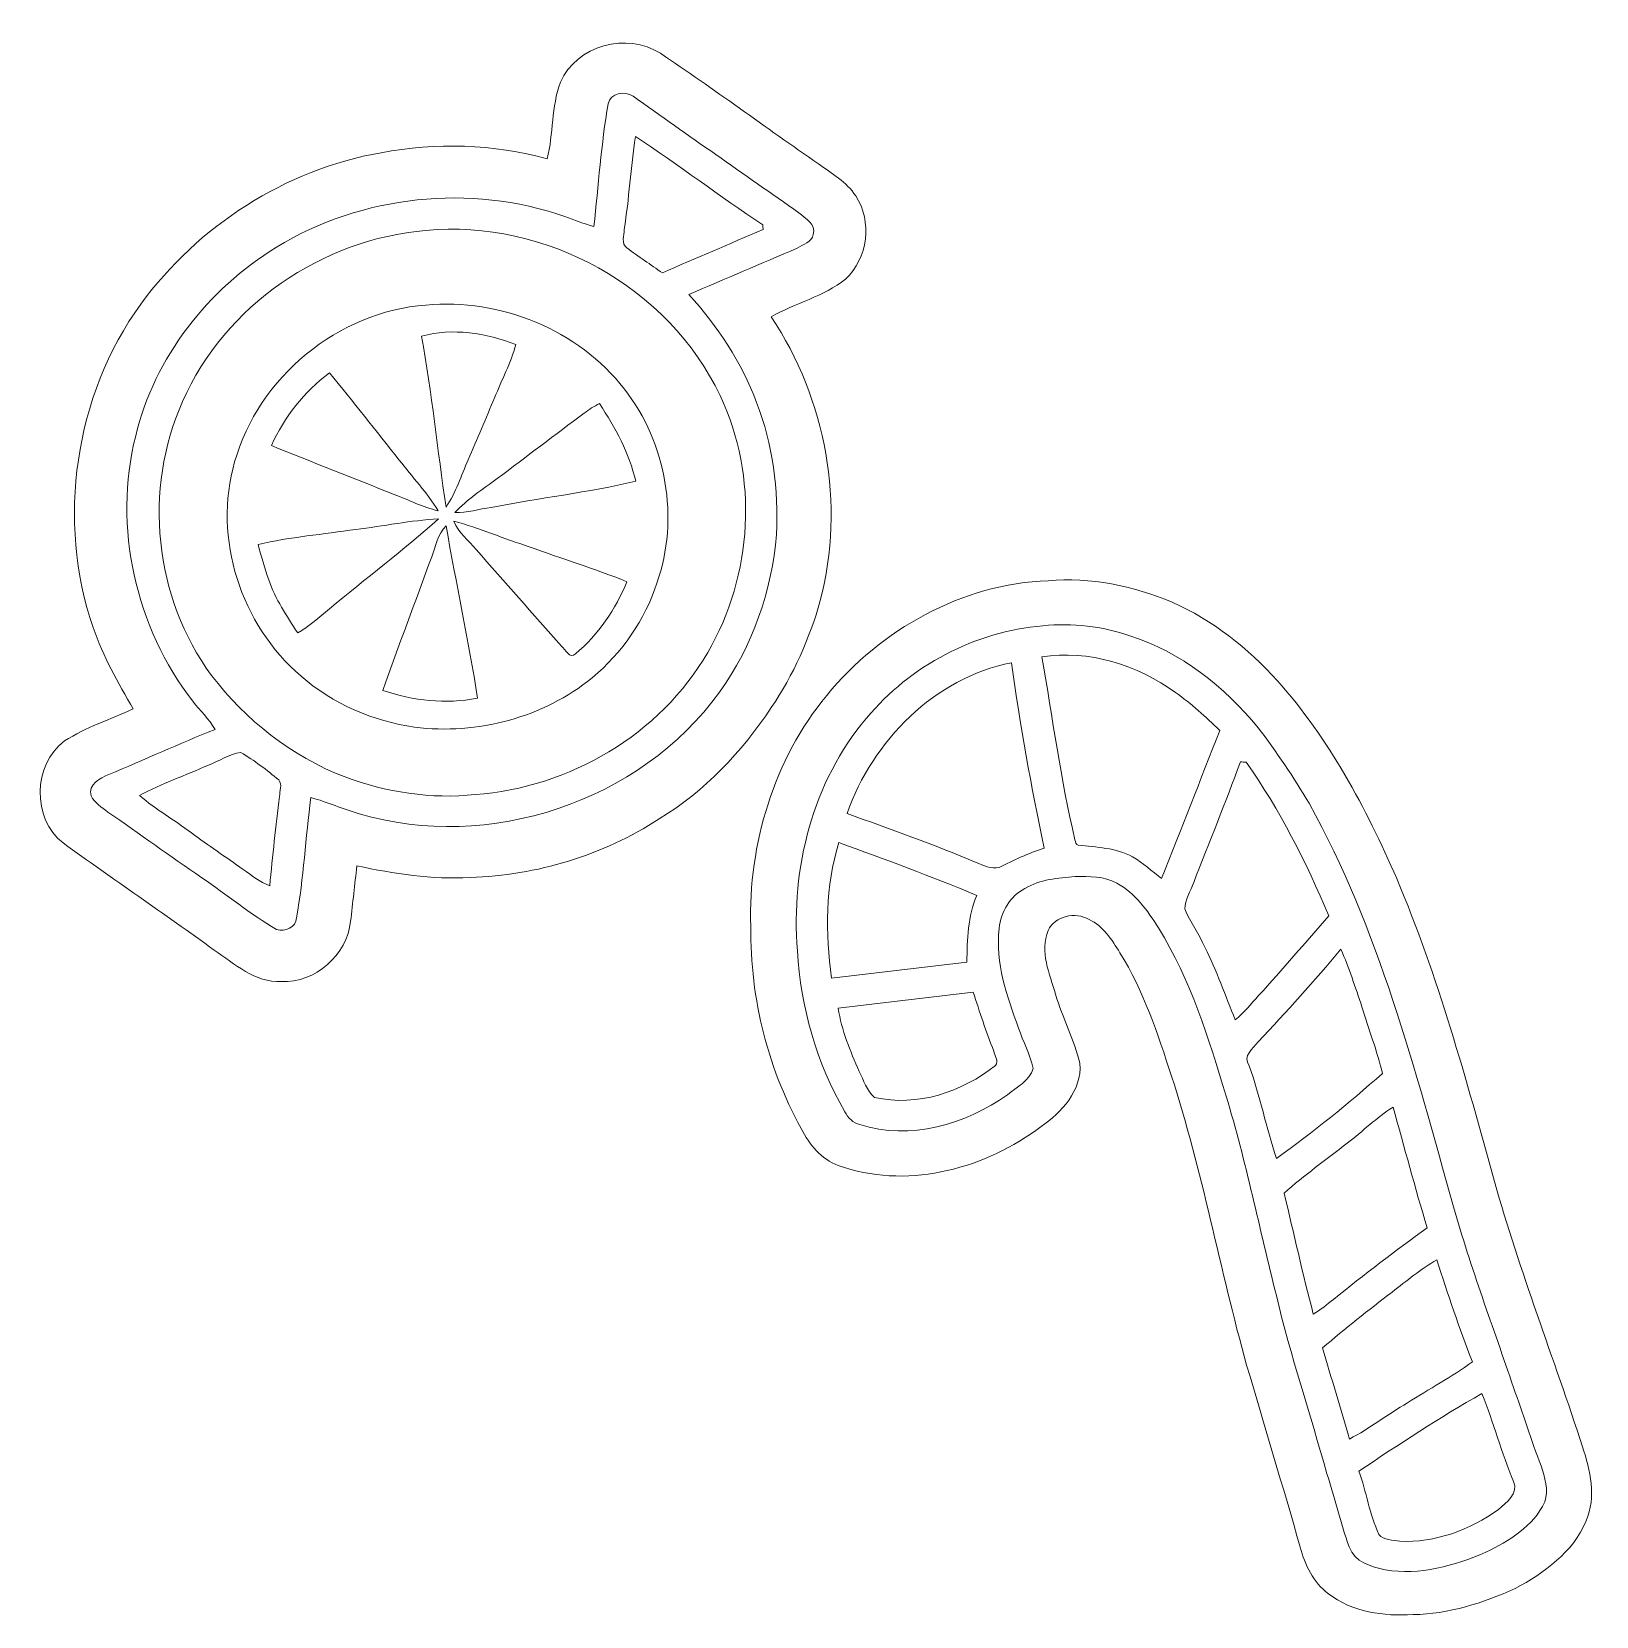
# Model space of a CAD drawing. Header units: centimetres. Extents: x -16 to 15.9, y -16 to 16.2.
import ezdxf

# ---------------------------------------------------------------- set-up
doc = ezdxf.new("R2010")
doc.units = ezdxf.units.CM
doc.header["$MEASUREMENT"] = 0
doc.layers.add('Layer 1', color=7, linetype='Continuous')

msp = doc.modelspace()

# ---------------------------------------------------------------- linework, layer by layer
at = {"layer": 'Layer 1', "color": 8, "lineweight": 9}
for points, knots in [([(-5.19669, 15.19553), (-4.87637, 15.94695), (-3.83779, 16.22529), (-3.16469, 15.78502), (-3.16469, 15.78502), (-2.07461, 15.06077), (-1.02545, 14.27655), (0.0537, 13.53642), (0.0537, 13.53642), (0.32322, 13.33957), (0.62555, 13.16812), (0.81288, 12.88343), (0.81288, 12.88343), (1.15331, 12.3652), (1.06194, 11.61096), (0.60615, 11.18974), (0.60615, 11.18974), (0.15601, 10.83203), (-0.41726, 10.70502), (-0.91009, 10.42351), (-0.91009, 10.42351), (0.21175, 8.75416), (0.60192, 6.59763), (0.08933, 4.64818), (0.08933, 4.64818), (-0.12339, 3.87525), (-0.45783, 3.13583), (-0.90656, 2.47084), (-0.90656, 2.47084), (-1.50417, 1.57267), (-2.26017, 0.76339), (-3.19044, 0.20495), (-3.19044, 0.20495), (-4.33062, -0.53589), (-5.67823, -0.9444), (-7.03607, -0.98462), (-7.03607, -0.98462), (-7.8136, -1.03859), (-8.58406, -0.9063), (-9.34183, -0.75108), (-9.34183, -0.75108), (-9.38522, -1.12679), (-9.42544, -1.5025), (-9.46812, -1.87856), (-9.46812, -1.87856), (-9.5415, -2.56154), (-10.18673, -3.13903), (-10.88065, -3.10234), (-10.88065, -3.10234), (-11.4151, -3.12951), (-11.82997, -2.74392), (-12.24378, -2.46452), (-12.24378, -2.46452), (-13.26119, -1.72686), (-14.30435, -1.02484), (-15.31965, -0.28471), (-15.31965, -0.28471), (-15.96029, 0.21377), (-15.9416, 1.31055), (-15.29107, 1.79209), (-15.29107, 1.79209), (-14.85822, 2.07502), (-14.35868, 2.22742), (-13.89196, 2.44262), (-13.89196, 2.44262), (-14.20134, 2.97461), (-14.50967, 3.51294), (-14.7104, 4.09785), (-14.7104, 4.09785), (-15.45335, 6.27907), (-15.09211, 8.81308), (-13.73815, 10.68245), (-13.73815, 10.68245), (-12.57433, 12.27524), (-10.79563, 13.42036), (-8.84759, 13.76255), (-8.84759, 13.76255), (-7.72964, 13.97422), (-6.56582, 13.93964), (-5.46798, 13.63661), (-5.46798, 13.63661), (-5.33604, 14.1499), (-5.3886, 14.69671), (-5.19669, 15.19553), (-5.19669, 15.19553), (-5.19669, 15.19553), (-5.19669, 15.19553), (-5.19669, 15.19553)], [0, 0, 0, 0, 0.04347826, 0.04347826, 0.04347826, 0.04347826, 0.08695652, 0.08695652, 0.08695652, 0.08695652, 0.13043478, 0.13043478, 0.13043478, 0.13043478, 0.17391304, 0.17391304, 0.17391304, 0.17391304, 0.2173913, 0.2173913, 0.2173913, 0.2173913, 0.26086957, 0.26086957, 0.26086957, 0.26086957, 0.30434783, 0.30434783, 0.30434783, 0.30434783, 0.34782609, 0.34782609, 0.34782609, 0.34782609, 0.39130435, 0.39130435, 0.39130435, 0.39130435, 0.43478261, 0.43478261, 0.43478261, 0.43478261, 0.47826087, 0.47826087, 0.47826087, 0.47826087, 0.52173913, 0.52173913, 0.52173913, 0.52173913, 0.56521739, 0.56521739, 0.56521739, 0.56521739, 0.60869565, 0.60869565, 0.60869565, 0.60869565, 0.65217391, 0.65217391, 0.65217391, 0.65217391, 0.69565217, 0.69565217, 0.69565217, 0.69565217, 0.73913043, 0.73913043, 0.73913043, 0.73913043, 0.7826087, 0.7826087, 0.7826087, 0.7826087, 0.82608696, 0.82608696, 0.82608696, 0.82608696, 0.86956522, 0.86956522, 0.86956522, 0.86956522, 0.91304348, 0.91304348, 0.91304348, 0.91304348, 1, 1, 1, 1]), ([(-4.22937, 14.75985), (-4.36414, 13.93259), (-4.42728, 13.09474), (-4.51724, 12.26183), (-4.51724, 12.26183), (-4.71797, 12.31792), (-4.9127, 12.39342), (-5.10779, 12.46574), (-5.10779, 12.46574), (-7.02796, 13.13284), (-9.24517, 12.90283), (-10.97872, 11.83779), (-10.97872, 11.83779), (-12.37431, 10.98689), (-13.46122, 9.59801), (-13.84363, 7.99816), (-13.84363, 7.99816), (-14.31247, 6.14643), (-13.84363, 4.10632), (-12.68264, 2.60031), (-12.68264, 2.60031), (-12.53659, 2.40452), (-12.34891, 2.24012), (-12.22861, 2.02563), (-12.22861, 2.02563), (-12.95639, 1.73706), (-13.66724, 1.40792), (-14.39114, 1.11053), (-14.39114, 1.11053), (-14.56823, 1.03397), (-14.81482, 0.91191), (-14.75132, 0.67449), (-14.75132, 0.67449), (-14.67971, 0.53021), (-14.53084, 0.44237), (-14.40772, 0.34535), (-14.40772, 0.34535), (-13.77025, -0.09774), (-13.14089, -0.55247), (-12.49954, -0.99062), (-12.49954, -0.99062), (-11.98872, -1.33704), (-11.51141, -1.73321), (-10.97625, -2.04295), (-10.97625, -2.04295), (-10.81468, -2.09446), (-10.56914, -2.00591), (-10.5702, -1.80518), (-10.5702, -1.80518), (-10.42309, -0.99767), (-10.38676, -0.17288), (-10.27704, 0.64063), (-10.27704, 0.64063), (-9.94296, 0.54855), (-9.62758, 0.40109), (-9.29279, 0.31149), (-9.29279, 0.31149), (-6.65507, -0.47133), (-3.57674, 0.5482), (-1.96137, 2.78411), (-1.96137, 2.78411), (-1.2865, 3.71897), (-0.89527, 4.8475), (-0.79932, 5.99403), (-0.79932, 5.99403), (-0.76369, 6.90173), (-0.86846, 7.82883), (-1.20466, 8.67867), (-1.20466, 8.67867), (-1.50664, 9.49817), (-2.00335, 10.23124), (-2.58225, 10.88), (-2.58225, 10.88), (-1.84707, 11.19292), (-1.11188, 11.50618), (-0.37775, 11.82086), (-0.37775, 11.82086), (-0.26133, 11.89636), (-0.08, 11.94186), (-0.05284, 12.09603), (-0.05284, 12.09603), (0.00819, 12.31581), (-0.21194, 12.42411), (-0.34459, 12.53841), (-0.34459, 12.53841), (-1.46854, 13.33216), (-2.60201, 14.11286), (-3.71996, 14.91472), (-3.71996, 14.91472), (-3.88859, 15.03114), (-4.18069, 14.97928), (-4.22937, 14.75985)], [0, 0, 0, 0, 0.04166667, 0.04166667, 0.04166667, 0.04166667, 0.08333333, 0.08333333, 0.08333333, 0.08333333, 0.125, 0.125, 0.125, 0.125, 0.16666667, 0.16666667, 0.16666667, 0.16666667, 0.20833333, 0.20833333, 0.20833333, 0.20833333, 0.25, 0.25, 0.25, 0.25, 0.29166667, 0.29166667, 0.29166667, 0.29166667, 0.33333333, 0.33333333, 0.33333333, 0.33333333, 0.375, 0.375, 0.375, 0.375, 0.41666667, 0.41666667, 0.41666667, 0.41666667, 0.45833333, 0.45833333, 0.45833333, 0.45833333, 0.5, 0.5, 0.5, 0.5, 0.54166667, 0.54166667, 0.54166667, 0.54166667, 0.58333333, 0.58333333, 0.58333333, 0.58333333, 0.625, 0.625, 0.625, 0.625, 0.66666667, 0.66666667, 0.66666667, 0.66666667, 0.70833333, 0.70833333, 0.70833333, 0.70833333, 0.75, 0.75, 0.75, 0.75, 0.79166667, 0.79166667, 0.79166667, 0.79166667, 0.83333333, 0.83333333, 0.83333333, 0.83333333, 0.875, 0.875, 0.875, 0.875, 0.91666667, 0.91666667, 0.91666667, 0.91666667, 1, 1, 1, 1]), ([(-3.67093, 14.09099), (-2.79075, 13.51807), (-1.95925, 12.87108), (-1.07907, 12.29676), (-1.07907, 12.29676), (-1.0773, 12.27242), (-1.07378, 12.22409), (-1.07201, 12.2001), (-1.07201, 12.2001), (-1.75499, 11.90341), (-2.44397, 11.62013), (-3.12342, 11.31498), (-3.12342, 11.31498), (-3.36295, 11.48749), (-3.61095, 11.64871), (-3.84661, 11.8258), (-3.84661, 11.8258), (-3.96409, 11.91188), (-3.90341, 12.08297), (-3.89812, 12.19798), (-3.89812, 12.19798), (-3.80428, 12.82698), (-3.76371, 13.46198), (-3.67093, 14.09099)], [0, 0, 0, 0, 0.14285714, 0.14285714, 0.14285714, 0.14285714, 0.28571429, 0.28571429, 0.28571429, 0.28571429, 0.42857143, 0.42857143, 0.42857143, 0.42857143, 0.57142857, 0.57142857, 0.57142857, 0.57142857, 0.71428571, 0.71428571, 0.71428571, 0.71428571, 1, 1, 1, 1]), ([(-7.93672, 12.17893), (-5.50855, 12.4167), (-2.99254, 11.03311), (-1.94867, 8.81872), (-1.94867, 8.81872), (-1.16197, 7.17478), (-1.28509, 5.15654), (-2.20125, 3.5902), (-2.20125, 3.5902), (-3.16645, 1.91874), (-5.01854, 0.83889), (-6.93059, 0.70236), (-6.93059, 0.70236), (-7.83194, 0.60182), (-8.75093, 0.74928), (-9.59759, 1.06502), (-9.59759, 1.06502), (-10.66969, 1.47671), (-11.60455, 2.21613), (-12.29881, 3.1263), (-12.29881, 3.1263), (-13.46968, 4.70463), (-13.68911, 6.91125), (-12.88866, 8.70125), (-12.88866, 8.70125), (-12.03705, 10.64787), (-10.04386, 12.00819), (-7.93672, 12.17893), (-7.93672, 12.17893), (-7.93672, 12.17893), (-7.93672, 12.17893), (-7.93672, 12.17893)], [0, 0, 0, 0, 0.11111111, 0.11111111, 0.11111111, 0.11111111, 0.22222222, 0.22222222, 0.22222222, 0.22222222, 0.33333333, 0.33333333, 0.33333333, 0.33333333, 0.44444444, 0.44444444, 0.44444444, 0.44444444, 0.55555556, 0.55555556, 0.55555556, 0.55555556, 0.66666667, 0.66666667, 0.66666667, 0.66666667, 0.77777778, 0.77777778, 0.77777778, 0.77777778, 1, 1, 1, 1]), ([(-7.93672, 10.66199), (-9.72424, 10.52899), (-11.34525, 9.19372), (-11.82962, 7.47041), (-11.82962, 7.47041), (-12.27553, 5.91924), (-11.70191, 4.15077), (-10.47777, 3.11219), (-10.47777, 3.11219), (-9.83325, 2.54281), (-9.01234, 2.19708), (-8.16567, 2.07149), (-8.16567, 2.07149), (-6.89108, 1.91204), (-5.54947, 2.26482), (-4.5497, 3.07938), (-4.5497, 3.07938), (-3.94115, 3.58138), (-3.48149, 4.25625), (-3.23348, 5.00484), (-3.23348, 5.00484), (-2.77381, 6.32035), (-3.03628, 7.8574), (-3.896, 8.95207), (-3.896, 8.95207), (-4.83404, 10.16139), (-6.42154, 10.80416), (-7.93672, 10.66199)], [0, 0, 0, 0, 0.125, 0.125, 0.125, 0.125, 0.25, 0.25, 0.25, 0.25, 0.375, 0.375, 0.375, 0.375, 0.5, 0.5, 0.5, 0.5, 0.625, 0.625, 0.625, 0.625, 0.75, 0.75, 0.75, 0.75, 1, 1, 1, 1]), ([(-8.02456, 10.02875), (-7.38956, 10.20549), (-6.70975, 10.09084), (-6.10404, 9.85942), (-6.10404, 9.85942), (-6.2134, 9.48441), (-6.3912, 9.13516), (-6.53901, 8.77498), (-6.53901, 8.77498), (-6.71434, 8.3527), (-6.8999, 7.93431), (-7.07735, 7.51274), (-7.07735, 7.51274), (-7.21705, 7.18889), (-7.32288, 6.84423), (-7.52502, 6.55177), (-7.52502, 6.55177), (-7.70247, 7.70888), (-7.81324, 8.87693), (-8.02456, 10.02875)], [0, 0, 0, 0, 0.16666667, 0.16666667, 0.16666667, 0.16666667, 0.33333333, 0.33333333, 0.33333333, 0.33333333, 0.5, 0.5, 0.5, 0.5, 0.66666667, 0.66666667, 0.66666667, 0.66666667, 1, 1, 1, 1]), ([(-11.07891, 7.80272), (-10.82067, 8.38551), (-10.40792, 8.89916), (-9.89992, 9.28298), (-9.89992, 9.28298), (-9.41944, 8.69701), (-8.94778, 8.10399), (-8.47964, 7.5078), (-8.47964, 7.5078), (-8.21329, 7.16561), (-7.9152, 6.84634), (-7.68624, 6.47628), (-7.68624, 6.47628), (-7.9981, 6.54824), (-8.28455, 6.69606), (-8.58265, 6.80754), (-8.58265, 6.80754), (-9.4138, 7.14162), (-10.24917, 7.46511), (-11.07891, 7.80272)], [0, 0, 0, 0, 0.16666667, 0.16666667, 0.16666667, 0.16666667, 0.33333333, 0.33333333, 0.33333333, 0.33333333, 0.5, 0.5, 0.5, 0.5, 0.66666667, 0.66666667, 0.66666667, 0.66666667, 1, 1, 1, 1]), ([(-4.71339, 8.46559), (-4.61672, 8.53897), (-4.51265, 8.60176), (-4.404, 8.65609), (-4.404, 8.65609), (-4.08121, 8.16996), (-3.79722, 7.64891), (-3.66493, 7.07565), (-3.66493, 7.07565), (-4.63613, 6.85058), (-5.62779, 6.73275), (-6.60639, 6.54507), (-6.60639, 6.54507), (-6.85334, 6.50732), (-7.0971, 6.43782), (-7.34828, 6.44029), (-7.34828, 6.44029), (-7.09322, 6.70911), (-6.7796, 6.91161), (-6.48468, 7.1328), (-6.48468, 7.1328), (-5.89237, 7.57483), (-5.30394, 8.02144), (-4.71339, 8.46559)], [0, 0, 0, 0, 0.14285714, 0.14285714, 0.14285714, 0.14285714, 0.28571429, 0.28571429, 0.28571429, 0.28571429, 0.42857143, 0.42857143, 0.42857143, 0.42857143, 0.57142857, 0.57142857, 0.57142857, 0.57142857, 0.71428571, 0.71428571, 0.71428571, 0.71428571, 1, 1, 1, 1]), ([(-9.3637, 6.0981), (-8.80102, 6.15984), (-8.24469, 6.28401), (-7.67848, 6.30941), (-7.67848, 6.30941), (-8.39392, 5.67089), (-9.16579, 5.09692), (-9.89992, 4.47956), (-9.89992, 4.47956), (-10.11018, 4.31058), (-10.3095, 4.12325), (-10.54621, 3.99061), (-10.54621, 3.99061), (-10.7674, 4.33456), (-10.99989, 4.67817), (-11.13429, 5.06728), (-11.13429, 5.06728), (-11.21473, 5.30647), (-11.2881, 5.54777), (-11.3509, 5.79189), (-11.3509, 5.79189), (-10.6972, 5.94358), (-10.02587, 5.99368), (-9.3637, 6.0981)], [0, 0, 0, 0, 0.14285714, 0.14285714, 0.14285714, 0.14285714, 0.28571429, 0.28571429, 0.28571429, 0.28571429, 0.42857143, 0.42857143, 0.42857143, 0.42857143, 0.57142857, 0.57142857, 0.57142857, 0.57142857, 0.71428571, 0.71428571, 0.71428571, 0.71428571, 1, 1, 1, 1]), ([(-7.81889, 5.53577), (-7.73704, 5.75308), (-7.69436, 5.99791), (-7.52538, 6.16795), (-7.52538, 6.16795), (-7.32112, 4.99743), (-7.06959, 3.83503), (-6.88473, 2.66134), (-6.88473, 2.66134), (-7.52961, 2.53787), (-8.19707, 2.60525), (-8.81407, 2.8215), (-8.81407, 2.8215), (-8.49128, 3.7292), (-8.14909, 4.63054), (-7.81889, 5.53577)], [0, 0, 0, 0, 0.2, 0.2, 0.2, 0.2, 0.4, 0.4, 0.4, 0.4, 0.6, 0.6, 0.6, 0.6, 1, 1, 1, 1]), ([(-7.36627, 6.26249), (-6.84452, 6.12667), (-6.34957, 5.90231), (-5.83381, 5.74497), (-5.83381, 5.74497), (-5.17411, 5.49873), (-4.49854, 5.29659), (-3.8452, 5.03306), (-3.8452, 5.03306), (-4.0738, 4.47179), (-4.42728, 3.95427), (-4.8933, 3.56445), (-4.8933, 3.56445), (-5.0069, 3.44451), (-5.09862, 3.66393), (-5.1787, 3.71826), (-5.1787, 3.71826), (-5.75761, 4.37407), (-6.33475, 5.0313), (-6.91507, 5.6857), (-6.91507, 5.6857), (-7.07312, 5.87091), (-7.26997, 6.03319), (-7.36627, 6.26249)], [0, 0, 0, 0, 0.14285714, 0.14285714, 0.14285714, 0.14285714, 0.28571429, 0.28571429, 0.28571429, 0.28571429, 0.42857143, 0.42857143, 0.42857143, 0.42857143, 0.57142857, 0.57142857, 0.57142857, 0.57142857, 0.71428571, 0.71428571, 0.71428571, 0.71428571, 1, 1, 1, 1]), ([(4.72801, 5.05353), (5.5902, 5.12831), (6.4605, 4.94981), (7.25248, 4.61291), (7.25248, 4.61291), (8.0801, 4.2566), (8.7906, 3.67699), (9.39596, 3.01764), (9.39596, 3.01764), (10.44653, 1.83937), (11.19654, 0.43037), (11.82343, -1.00896), (11.82343, -1.00896), (12.66727, -2.99933), (13.23771, -5.08989), (13.81098, -7.17022), (13.81098, -7.17022), (14.32744, -8.99656), (15.01924, -10.76679), (15.60556, -12.57055), (15.60556, -12.57055), (15.76572, -13.05174), (15.88637, -13.59113), (15.6814, -14.07938), (15.6814, -14.07938), (15.41435, -14.71967), (14.82486, -15.13736), (14.23572, -15.45592), (14.23572, -15.45592), (13.58132, -15.75154), (12.88105, -15.97697), (12.1568, -15.98826), (12.1568, -15.98826), (11.56096, -16.02177), (10.91749, -15.93816), (10.43207, -15.5614), (10.43207, -15.5614), (10.12586, -15.33386), (9.95582, -14.97367), (9.86092, -14.61348), (9.86092, -14.61348), (9.50356, -13.37735), (9.13385, -12.1451), (8.76908, -10.91108), (8.76908, -10.91108), (8.22474, -8.95916), (7.86667, -6.95715), (7.24084, -5.0271), (7.24084, -5.0271), (6.95862, -4.16491), (6.67111, -3.2932), (6.18992, -2.51709), (6.18992, -2.51709), (6.02447, -2.25885), (5.8509, -1.9724), (5.56056, -1.83975), (5.56056, -1.83975), (5.28046, -1.68277), (4.87335, -1.76673), (4.7273, -2.06694), (4.7273, -2.06694), (4.55338, -2.4938), (4.75905, -2.951), (4.88111, -3.36305), (4.88111, -3.36305), (5.01905, -3.84353), (5.26388, -4.28697), (5.375, -4.77522), (5.375, -4.77522), (5.41945, -5.32273), (5.00423, -5.76546), (4.58478, -6.0558), (4.58478, -6.0558), (3.46436, -6.89823), (1.95023, -7.32404), (0.58393, -6.88871), (0.58393, -6.88871), (0.22868, -6.80439), (-0.05742, -6.53205), (-0.22817, -6.21772), (-0.22817, -6.21772), (-0.96935, -4.93926), (-1.3366, -3.45865), (-1.32425, -1.98333), (-1.32425, -1.98333), (-1.37434, -0.30129), (-0.85153, 1.41145), (0.22162, 2.71884), (0.22162, 2.71884), (1.323, 4.05904), (2.97646, 4.99038), (4.72801, 5.05353), (4.72801, 5.05353), (4.72801, 5.05353), (4.72801, 5.05353), (4.72801, 5.05353)], [0, 0, 0, 0, 0.04, 0.04, 0.04, 0.04, 0.08, 0.08, 0.08, 0.08, 0.12, 0.12, 0.12, 0.12, 0.16, 0.16, 0.16, 0.16, 0.2, 0.2, 0.2, 0.2, 0.24, 0.24, 0.24, 0.24, 0.28, 0.28, 0.28, 0.28, 0.32, 0.32, 0.32, 0.32, 0.36, 0.36, 0.36, 0.36, 0.4, 0.4, 0.4, 0.4, 0.44, 0.44, 0.44, 0.44, 0.48, 0.48, 0.48, 0.48, 0.52, 0.52, 0.52, 0.52, 0.56, 0.56, 0.56, 0.56, 0.6, 0.6, 0.6, 0.6, 0.64, 0.64, 0.64, 0.64, 0.68, 0.68, 0.68, 0.68, 0.72, 0.72, 0.72, 0.72, 0.76, 0.76, 0.76, 0.76, 0.8, 0.8, 0.8, 0.8, 0.84, 0.84, 0.84, 0.84, 0.88, 0.88, 0.88, 0.88, 0.92, 0.92, 0.92, 0.92, 1, 1, 1, 1]), ([(4.62217, 4.1356), (3.24034, 4.02236), (1.9199, 3.32315), (1.03407, 2.25882), (1.03407, 2.25882), (-0.06554, 0.96236), (-0.51004, -0.80259), (-0.37492, -2.47758), (-0.37492, -2.47758), (-0.30578, -3.62375), (0.01207, -4.7604), (0.59239, -5.75382), (0.59239, -5.75382), (0.65695, -5.87588), (0.75785, -5.98348), (0.89578, -6.01664), (0.89578, -6.01664), (1.91954, -6.34367), (3.04949, -6.01558), (3.9018, -5.40775), (3.9018, -5.40775), (4.09301, -5.25252), (4.34948, -5.12482), (4.42568, -4.87258), (4.42568, -4.87258), (4.359, -4.58824), (4.22177, -4.32684), (4.12476, -4.05273), (4.12476, -4.05273), (3.89616, -3.4015), (3.64075, -2.72628), (3.73458, -2.02249), (3.73458, -2.02249), (3.75963, -1.68806), (3.95507, -1.36597), (4.25599, -1.21075), (4.25599, -1.21075), (4.5622, -1.02272), (4.9305, -1.0012), (5.27834, -0.96345), (5.27834, -0.96345), (5.56162, -0.96557), (5.86783, -0.95851), (6.1243, -1.10104), (6.1243, -1.10104), (6.50142, -1.30141), (6.75225, -1.66266), (6.97626, -2.01403), (6.97626, -2.01403), (7.62643, -3.06813), (7.99614, -4.26122), (8.35315, -5.43773), (8.35315, -5.43773), (8.75743, -6.7737), (9.03295, -8.14319), (9.37444, -9.49538), (9.37444, -9.49538), (9.66372, -10.71811), (10.06448, -11.9105), (10.40385, -13.11982), (10.40385, -13.11982), (10.56789, -13.61301), (10.67796, -14.12277), (10.85823, -14.61066), (10.85823, -14.61066), (10.9623, -14.91969), (11.30837, -15.01424), (11.59059, -15.07633), (11.59059, -15.07633), (12.29262, -15.19098), (12.99747, -14.99519), (13.63741, -14.71685), (13.63741, -14.71685), (14.1119, -14.48648), (14.60755, -14.19297), (14.8358, -13.69309), (14.8358, -13.69309), (14.92787, -13.4539), (14.83121, -13.19179), (14.76206, -12.95896), (14.76206, -12.95896), (14.55428, -12.43579), (14.39412, -11.89604), (14.20221, -11.36722), (14.20221, -11.36722), (13.78875, -10.14202), (13.33049, -8.93164), (12.97948, -7.68563), (12.97948, -7.68563), (12.19102, -4.89022), (11.46112, -2.03519), (10.0419, 0.52315), (10.0419, 0.52315), (9.72228, 1.05267), (9.38185, 1.57126), (9.00261, 2.06021), (9.00261, 2.06021), (8.31646, 2.89276), (7.43487, 3.60396), (6.39453, 3.93028), (6.39453, 3.93028), (5.82761, 4.13031), (5.21978, 4.19381), (4.62217, 4.1356)], [0, 0, 0, 0, 0.03703704, 0.03703704, 0.03703704, 0.03703704, 0.07407407, 0.07407407, 0.07407407, 0.07407407, 0.11111111, 0.11111111, 0.11111111, 0.11111111, 0.14814815, 0.14814815, 0.14814815, 0.14814815, 0.18518519, 0.18518519, 0.18518519, 0.18518519, 0.22222222, 0.22222222, 0.22222222, 0.22222222, 0.25925926, 0.25925926, 0.25925926, 0.25925926, 0.2962963, 0.2962963, 0.2962963, 0.2962963, 0.33333333, 0.33333333, 0.33333333, 0.33333333, 0.37037037, 0.37037037, 0.37037037, 0.37037037, 0.40740741, 0.40740741, 0.40740741, 0.40740741, 0.44444444, 0.44444444, 0.44444444, 0.44444444, 0.48148148, 0.48148148, 0.48148148, 0.48148148, 0.51851852, 0.51851852, 0.51851852, 0.51851852, 0.55555556, 0.55555556, 0.55555556, 0.55555556, 0.59259259, 0.59259259, 0.59259259, 0.59259259, 0.62962963, 0.62962963, 0.62962963, 0.62962963, 0.66666667, 0.66666667, 0.66666667, 0.66666667, 0.7037037, 0.7037037, 0.7037037, 0.7037037, 0.74074074, 0.74074074, 0.74074074, 0.74074074, 0.77777778, 0.77777778, 0.77777778, 0.77777778, 0.81481481, 0.81481481, 0.81481481, 0.81481481, 0.85185185, 0.85185185, 0.85185185, 0.85185185, 0.88888889, 0.88888889, 0.88888889, 0.88888889, 0.92592593, 0.92592593, 0.92592593, 0.92592593, 1, 1, 1, 1]), ([(4.59995, 3.50413), (5.55492, 3.653), (6.54693, 3.33656), (7.32198, 2.77776), (7.32198, 2.77776), (7.64548, 2.55021), (7.93511, 2.27928), (8.22015, 2.00623), (8.22015, 2.00623), (7.83069, 0.99905), (7.43381, -0.00531), (7.03623, -1.00931), (7.03623, -1.00931), (6.84679, -0.85303), (6.657, -0.69534), (6.44745, -0.56623), (6.44745, -0.56623), (6.10984, -0.37502), (5.7119, -0.37749), (5.33866, -0.32669), (5.33866, -0.32669), (5.29104, -0.3221), (5.29175, -0.25684), (5.27516, -0.22333), (5.27516, -0.22333), (4.98377, 1.00611), (4.82114, 2.26129), (4.59995, 3.50413)], [0, 0, 0, 0, 0.125, 0.125, 0.125, 0.125, 0.25, 0.25, 0.25, 0.25, 0.375, 0.375, 0.375, 0.375, 0.5, 0.5, 0.5, 0.5, 0.625, 0.625, 0.625, 0.625, 0.75, 0.75, 0.75, 0.75, 1, 1, 1, 1]), ([(0.63508, 0.31466), (1.15825, 1.79703), (2.41378, 3.07444), (3.98541, 3.38312), (3.98541, 3.38312), (4.15721, 2.11665), (4.38581, 0.85864), (4.64969, -0.3916), (4.64969, -0.3916), (4.32901, -0.48826), (4.02915, -0.63678), (3.72859, -0.78248), (3.72859, -0.78248), (3.5649, -0.82411), (3.41215, -0.73909), (3.26539, -0.68123), (3.26539, -0.68123), (2.40144, -0.31611), (1.51773, -0.00143), (0.63508, 0.31466)], [0, 0, 0, 0, 0.16666667, 0.16666667, 0.16666667, 0.16666667, 0.33333333, 0.33333333, 0.33333333, 0.33333333, 0.5, 0.5, 0.5, 0.5, 0.66666667, 0.66666667, 0.66666667, 0.66666667, 1, 1, 1, 1]), ([(-12.36408, 1.30173), (-12.14324, 1.38217), (-11.93969, 1.52716), (-11.70403, 1.55961), (-11.70403, 1.55961), (-11.43133, 1.39522), (-11.17557, 1.20225), (-10.93004, 0.99905), (-10.93004, 0.99905), (-10.85172, 0.90451), (-10.92016, 0.76728), (-10.9131, 0.66285), (-10.9131, 0.66285), (-10.99142, 0.05854), (-11.05668, -0.54753), (-11.11489, -1.15395), (-11.11489, -1.15395), (-11.31633, -1.08058), (-11.48284, -0.94052), (-11.65852, -0.82199), (-11.65852, -0.82199), (-12.00742, -0.57046), (-12.3676, -0.33516), (-12.7105, -0.07516), (-12.7105, -0.07516), (-13.05799, 0.18202), (-13.43405, 0.40003), (-13.76355, 0.6812), (-13.76355, 0.6812), (-13.31658, 0.92814), (-12.82798, 1.08936), (-12.36408, 1.30173)], [0, 0, 0, 0, 0.11111111, 0.11111111, 0.11111111, 0.11111111, 0.22222222, 0.22222222, 0.22222222, 0.22222222, 0.33333333, 0.33333333, 0.33333333, 0.33333333, 0.44444444, 0.44444444, 0.44444444, 0.44444444, 0.55555556, 0.55555556, 0.55555556, 0.55555556, 0.66666667, 0.66666667, 0.66666667, 0.66666667, 0.77777778, 0.77777778, 0.77777778, 0.77777778, 1, 1, 1, 1]), ([(8.64278, 1.36418), (8.68088, 1.36382), (8.71969, 1.36312), (8.75885, 1.36206), (8.75885, 1.36206), (9.44323, 0.39086), (9.98263, -0.67276), (10.44054, -1.76673), (10.44054, -1.76673), (9.96887, -2.31177), (9.49897, -2.85893), (9.01249, -3.39092), (9.01249, -3.39092), (8.85727, -3.55813), (8.71545, -3.73981), (8.53695, -3.88375), (8.53695, -3.88375), (8.33657, -3.38986), (8.15912, -2.88539), (7.92065, -2.40737), (7.92065, -2.40737), (7.79611, -2.13997), (7.62572, -1.89655), (7.5079, -1.62632), (7.5079, -1.62632), (7.51495, -1.43406), (7.62925, -1.26508), (7.69205, -1.08657), (7.69205, -1.08657), (8.00813, -0.26919), (8.34045, 0.5422), (8.64278, 1.36418)], [0, 0, 0, 0, 0.11111111, 0.11111111, 0.11111111, 0.11111111, 0.22222222, 0.22222222, 0.22222222, 0.22222222, 0.33333333, 0.33333333, 0.33333333, 0.33333333, 0.44444444, 0.44444444, 0.44444444, 0.44444444, 0.55555556, 0.55555556, 0.55555556, 0.55555556, 0.66666667, 0.66666667, 0.66666667, 0.66666667, 0.77777778, 0.77777778, 0.77777778, 0.77777778, 1, 1, 1, 1]), ([(0.46963, -0.27483), (1.40978, -0.61879), (2.35028, -0.96381), (3.27421, -1.3501), (3.27421, -1.3501), (3.09253, -1.77837), (3.08195, -2.24933), (3.07489, -2.70794), (3.07489, -2.70794), (2.15555, -2.81271), (1.23727, -2.92807), (0.31828, -3.03285), (0.31828, -3.03285), (0.19446, -2.11633), (0.1874, -1.16418), (0.46963, -0.27483)], [0, 0, 0, 0, 0.2, 0.2, 0.2, 0.2, 0.4, 0.4, 0.4, 0.4, 0.6, 0.6, 0.6, 0.6, 1, 1, 1, 1]), ([(9.00297, -4.33424), (9.58223, -3.72182), (10.1435, -3.09247), (10.68713, -2.44865), (10.68713, -2.44865), (10.85717, -2.82824), (10.98029, -3.22617), (11.11575, -3.61881), (11.11575, -3.61881), (11.25016, -4.07143), (11.42479, -4.5124), (11.53168, -4.97312), (11.53168, -4.97312), (10.84376, -5.58661), (10.12621, -6.16975), (9.37444, -6.70315), (9.37444, -6.70315), (9.17124, -6.07979), (9.04001, -5.43562), (8.82235, -4.81649), (8.82235, -4.81649), (8.683, -4.61964), (8.88867, -4.46795), (9.00297, -4.33424)], [0, 0, 0, 0, 0.14285714, 0.14285714, 0.14285714, 0.14285714, 0.28571429, 0.28571429, 0.28571429, 0.28571429, 0.42857143, 0.42857143, 0.42857143, 0.42857143, 0.57142857, 0.57142857, 0.57142857, 0.57142857, 0.71428571, 0.71428571, 0.71428571, 0.71428571, 1, 1, 1, 1]), ([(0.45516, -3.64844), (1.36991, -3.53273), (2.28608, -3.42972), (3.20154, -3.32001), (3.20154, -3.32001), (3.33559, -3.72253), (3.46471, -4.12752), (3.6224, -4.52157), (3.6224, -4.52157), (3.64075, -4.60906), (3.72682, -4.72442), (3.66015, -4.80944), (3.66015, -4.80944), (2.97788, -5.35342), (2.06665, -5.65928), (1.19635, -5.46243), (1.19635, -5.46243), (1.03583, -5.32978), (0.97763, -5.11106), (0.87955, -4.93432), (0.87955, -4.93432), (0.70458, -4.5191), (0.52219, -4.09612), (0.45516, -3.64844)], [0, 0, 0, 0, 0.14285714, 0.14285714, 0.14285714, 0.14285714, 0.28571429, 0.28571429, 0.28571429, 0.28571429, 0.42857143, 0.42857143, 0.42857143, 0.42857143, 0.57142857, 0.57142857, 0.57142857, 0.57142857, 0.71428571, 0.71428571, 0.71428571, 0.71428571, 1, 1, 1, 1]), ([(10.81766, -6.39482), (11.12916, -6.1514), (11.41526, -5.87377), (11.74899, -5.65928), (11.74899, -5.65928), (11.98041, -6.47807), (12.19561, -7.30181), (12.44502, -8.11532), (12.44502, -8.11532), (11.79697, -8.58451), (11.15773, -9.06605), (10.5379, -9.57194), (10.5379, -9.57194), (10.40526, -9.67847), (10.27191, -9.78572), (10.12586, -9.87321), (10.12586, -9.87321), (9.91137, -9.05512), (9.72898, -8.22962), (9.53178, -7.408), (9.53178, -7.408), (9.94206, -7.04746), (10.38656, -6.72925), (10.81766, -6.39482)], [0, 0, 0, 0, 0.14285714, 0.14285714, 0.14285714, 0.14285714, 0.28571429, 0.28571429, 0.28571429, 0.28571429, 0.42857143, 0.42857143, 0.42857143, 0.42857143, 0.57142857, 0.57142857, 0.57142857, 0.57142857, 0.71428571, 0.71428571, 0.71428571, 0.71428571, 1, 1, 1, 1]), ([(11.72923, -9.42271), (12.02698, -9.19658), (12.3159, -8.95528), (12.63975, -8.76619), (12.63975, -8.76619), (12.86483, -9.46363), (13.09801, -10.15896), (13.36401, -10.84229), (13.36401, -10.84229), (12.9442, -11.15238), (12.47995, -11.39368), (12.0425, -11.67731), (12.0425, -11.67731), (11.64598, -11.91614), (11.27345, -12.19554), (10.86422, -12.41356), (10.86422, -12.41356), (10.6829, -11.79479), (10.49698, -11.17778), (10.31283, -10.55971), (10.31283, -10.55971), (10.77603, -10.16954), (11.24769, -9.78995), (11.72923, -9.42271)], [0, 0, 0, 0, 0.14285714, 0.14285714, 0.14285714, 0.14285714, 0.28571429, 0.28571429, 0.28571429, 0.28571429, 0.42857143, 0.42857143, 0.42857143, 0.42857143, 0.57142857, 0.57142857, 0.57142857, 0.57142857, 0.71428571, 0.71428571, 0.71428571, 0.71428571, 1, 1, 1, 1]), ([(11.05331, -13.06549), (11.87599, -12.52116), (12.69902, -11.97259), (13.55945, -11.48893), (13.55945, -11.48893), (13.7884, -12.07913), (13.96232, -12.68908), (14.19762, -13.27681), (14.19762, -13.27681), (14.3158, -13.52058), (14.04875, -13.7072), (13.89353, -13.84549), (13.89353, -13.84549), (13.31744, -14.2667), (12.60377, -14.52705), (11.88481, -14.49495), (11.88481, -14.49495), (11.74723, -14.46426), (11.55955, -14.48013), (11.46218, -14.3556), (11.46218, -14.3556), (11.26851, -13.94532), (11.20642, -13.49024), (11.05331, -13.06549)], [0, 0, 0, 0, 0.14285714, 0.14285714, 0.14285714, 0.14285714, 0.28571429, 0.28571429, 0.28571429, 0.28571429, 0.42857143, 0.42857143, 0.42857143, 0.42857143, 0.57142857, 0.57142857, 0.57142857, 0.57142857, 0.71428571, 0.71428571, 0.71428571, 0.71428571, 1, 1, 1, 1])]:
    msp.add_open_spline(points, degree=3, knots=knots, dxfattribs=at)

doc.saveas('drawing.dxf')
